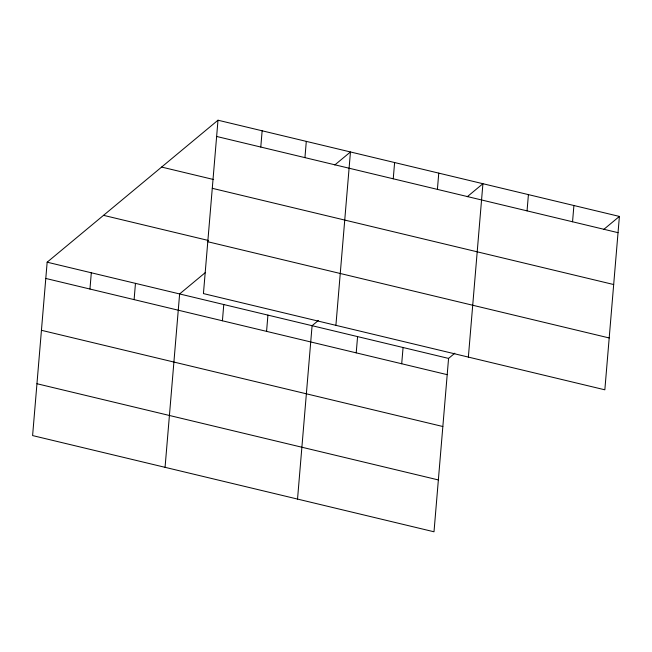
<?xml version="1.0" encoding="UTF-8"?>
<svg xmlns="http://www.w3.org/2000/svg" width="652" height="652" viewBox="0 0 652 652"><rect width="100%" height="100%" fill="white"/><g stroke="black" fill="none" stroke-linecap="round" stroke-linejoin="round"><path stroke-width="0.98" d="M217.996 120.212L203.432 293.587L604.844 389.806L619.4 216.423L217.996 120.212L47.156 262.194L32.6 435.577L434.004 531.787L448.568 358.413L454.827 353.205M89.952 289.032L91.313 272.78M134.1 299.618L135.469 283.359M165.062 467.329L179.626 293.946L205.461 272.471M222.413 320.784L223.775 304.533M260.784 147.05L262.145 130.791M266.57 331.371L267.931 315.112M304.94 157.629L306.301 141.378M297.532 499.082L312.088 325.698L318.355 320.491M335.902 325.34L350.458 151.957L334.794 164.972M356.212 352.854L357.581 336.603M393.246 178.795L394.615 162.544M401.705 363.759L403.075 347.508M437.402 189.382L438.763 173.13M468.364 357.092L482.92 183.709L467.264 196.725M527.052 210.873L528.413 194.614M572.546 221.778L573.907 205.519M603.744 229.439L619.4 216.423M216.627 136.464L618.039 232.674M161.614 167.067L213.62 179.528M212.275 188.314L613.679 284.533M103.538 215.339L208.526 240.507M207.792 241.737L609.196 337.956M47.156 262.194L448.568 358.413M45.795 278.453L447.199 374.664M41.443 330.303L442.847 426.514M36.952 383.726L438.364 479.937"/></g></svg>
